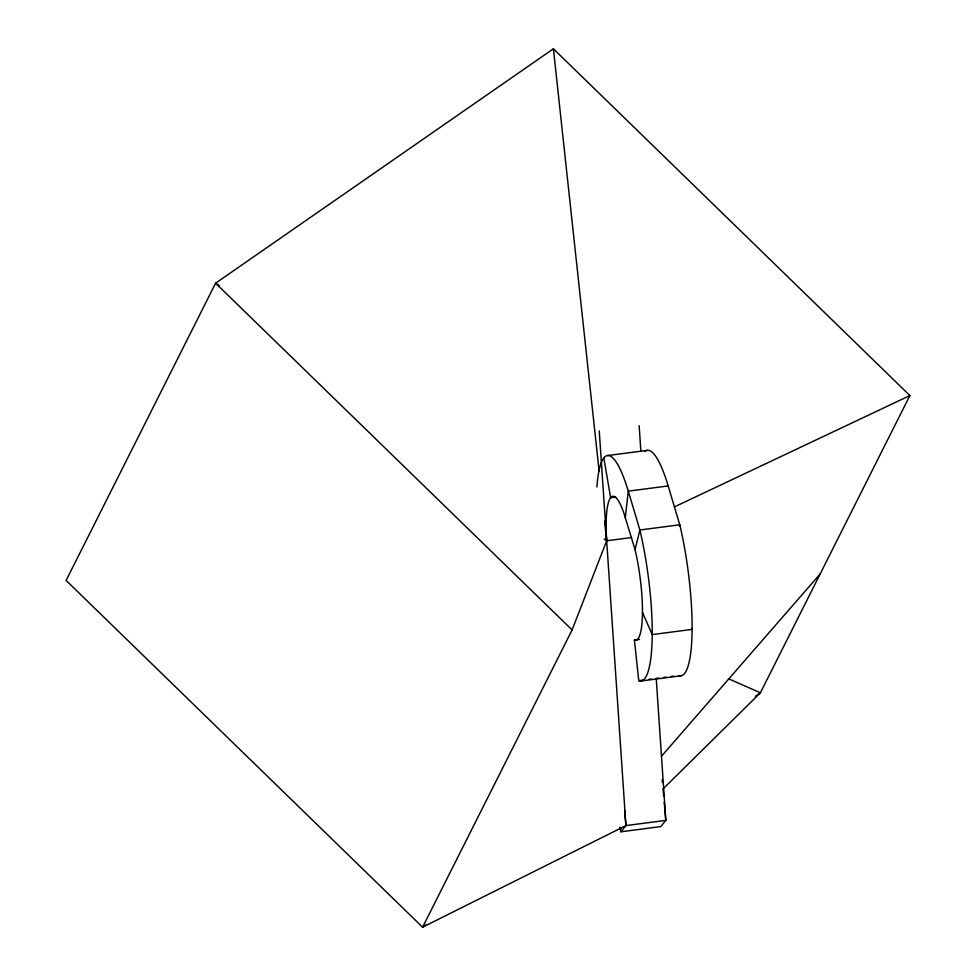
<?xml version="1.0" encoding="UTF-8"?>
<svg xmlns="http://www.w3.org/2000/svg" width="976" height="976" viewBox="0 0 976 976"><rect width="100%" height="100%" fill="white"/><g stroke="black" fill="none" stroke-linecap="round" stroke-linejoin="round"><path stroke-width="1.46" d="M643.77 680.016L638.78 680.675A102.675 20.642 82.6 0 0 652.224 634.595L642.464 612.428A61.598 12.383 82.6 0 0 635.059 549.671L625.287 517.634L628.288 491.148L668.182 485.938L679.772 524.783A102.675 20.642 82.6 0 1 692.106 629.386A102.675 20.642 82.6 0 1 678.674 675.465M635.059 549.671L639.878 529.992L628.288 491.148A102.675 20.642 82.6 0 0 596.909 487.012M679.479 526.015L679.772 524.783L639.878 529.992A102.675 20.642 82.6 0 1 652.224 634.595L692.106 629.386L691.655 628.349M662.789 789.181L760.389 692.801L909.888 395.561L553.404 48.8L215.611 283.199L66.112 580.439L422.596 927.2L572.095 629.959L606.669 540.789A61.598 12.383 82.6 0 1 610.61 497.699L603.851 457.915M599.252 430.904L625.921 825.598L620.943 831.796L619.626 827.428M661.435 756.302L820.194 573.9M426.353 924.601L422.596 927.2L625.921 825.598L665.803 820.389L656.275 679.211M755.387 696.266L760.389 692.801L728.462 678.71M674.355 506.947L909.888 395.561M607.621 455.548L647.515 450.339M615.6 497.04L610.61 497.699A61.598 12.383 82.6 0 1 625.287 517.634M631.606 537.532L606.669 540.789L604.132 539.118M638.78 680.675L634.4 640.073L639.378 639.426M648.747 679.369L651.248 679.04M656.238 678.393L658.727 678.064M663.717 677.417L666.205 677.088M671.195 676.441L673.684 676.112M640.854 681.016L680.748 675.819M219.417 285.712L215.611 283.199L572.095 629.959M605.498 539.411L606.669 540.789L604.547 521.111M620.394 827.319L620.943 831.796L660.825 826.587L665.803 820.389L664.229 802.223M553.404 48.8L599.13 471.152M662.253 779.531L662.509 782.557M663.168 790.121L663.704 796.172M624.603 810.458L625.921 825.598M639.146 425.695L640.89 451.498M642.464 612.428A61.598 12.383 82.6 0 1 634.4 640.073M644.916 451.498A102.675 20.642 82.6 0 1 668.182 485.938"/></g></svg>
